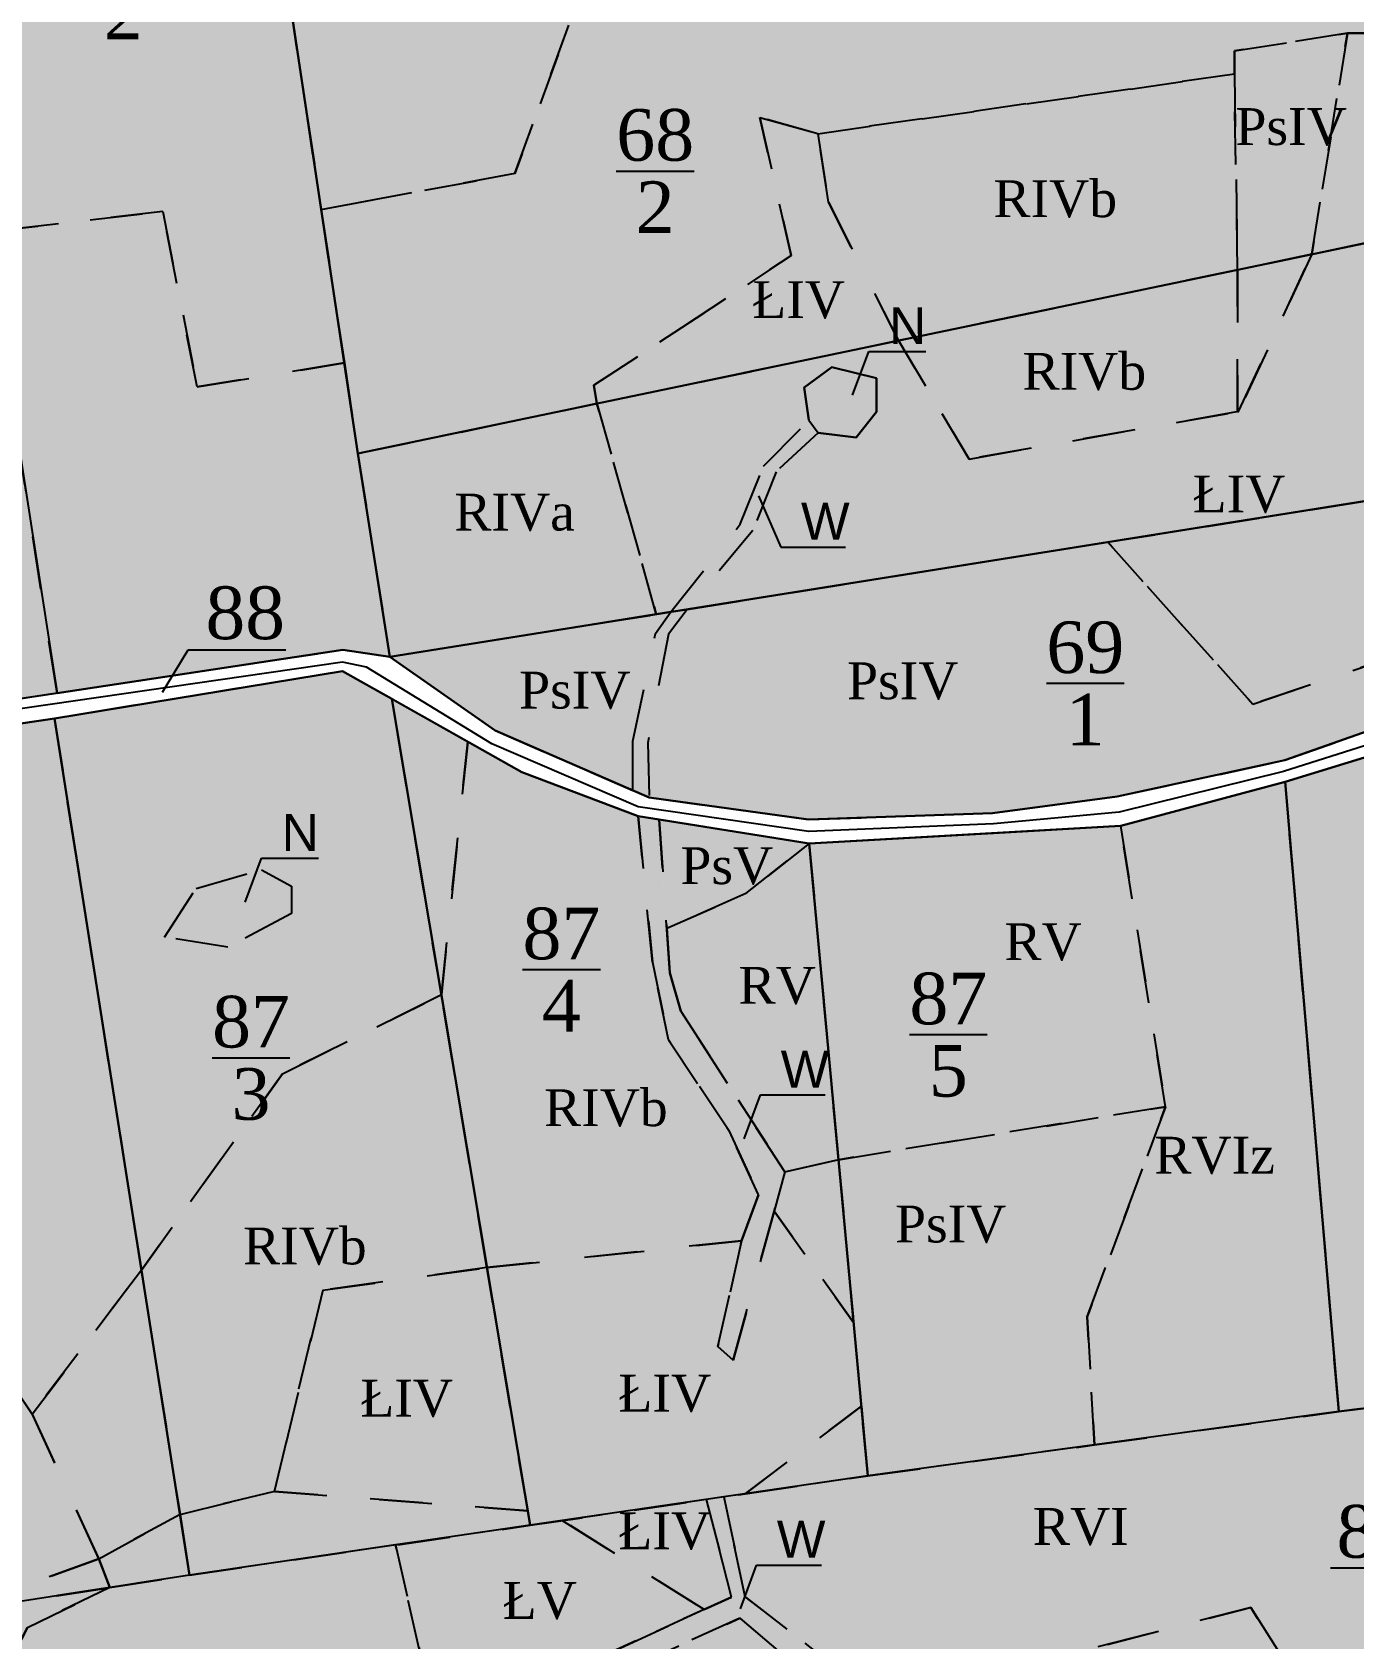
# Model space of a CAD drawing. Header units: millimetres. Extents: x 1380 to 3497, y 917 to 2357.
# Drawn here: x 2666.4 to 2917.5, y 1333.2 to 1638.4 of the extents above; entities that cross this region are included whole.
import ezdxf
from ezdxf import colors
from ezdxf.entities.mleader import LeaderData, LeaderLine
from ezdxf.math import Vec2, Vec3

# ---------------------------------------------------------------- set-up
doc = ezdxf.new("R2010")
doc.units = ezdxf.units.MM
doc.linetypes.add('UZYTEK', pattern=[20, 10, -10])
for name, color, linetype in [('DROGI ODSZKODOWANIA', 7, 'Continuous'), ('dzialki', 250, 'Continuous'), ('Num użytków', 250, 'Continuous'), ('Numeracja', 7, 'Continuous'), ('Obreb', 2, 'Continuous'), ('Pokolorwane użytki', 7, 'Continuous'), ('Rowy', 250, 'UZYTEK'), ('Uzytki', 250, 'UZYTEK'), ('W', 250, 'Continuous')]:
    doc.layers.add(name, color=color, linetype=linetype)
doc.styles.add('Całkowite', font='times.ttf', dxfattribs={"height": 10})
doc.styles.get("Standard").update_dxf_attribs({"font": 'arial.ttf'})
doc.styles.add('Uzytki', font='times.ttf', dxfattribs={"height": 7})
doc.styles.add('Ułamki', font='times.ttf', dxfattribs={"height": 14})

# ---------------------------------------------------------------- blocks, each defined once
blk = doc.blocks.new('_None')

msp = doc.modelspace()

# ---------------------------------------------------------------- hatches: boundary and pattern name
at = {"layer": 'Obreb', "true_color": 0xf4ee51}
h = msp.add_hatch(color=41, dxfattribs=at)
h.dxf.hatch_style = 1
h.paths.add_polyline_path([(1843.77, 2075.91), (1839.89, 2076.73), (1821.8, 2074.33), (1789.76, 2070.08), (1739.27, 2064.25), (1569.18, 2044.6), (1564.53, 2044.15), (1500.42, 2035.92), (1473.15, 2032.87), (1468.93, 1980), (1462.92, 1894.61), (1456.31, 1773.44), (1452.55, 1718.71), (1450.66, 1680.7), (1442.54, 1619.86), (1424.58, 1499.01), (1404.87, 1303.08), (1390.68, 1109.1), (1379.54, 977.39), (1416.06, 982.26), (1503.01, 993.87), (1504.63, 994.09), (1506.25, 994.3), (1621.93, 1009.75), (1623.42, 1009.95), (1726.06, 1023.65), (1744.84, 1026.16), (1749.27, 1026.75), (2001.11, 1060.37), (2068.99, 1069.43), (2152.68, 1080.6), (2558.18, 1139.98), (2925.58, 1191.89), (2950.42, 1195.27), (3034.81, 1077.94), (3080.44, 1228.22), (3101.82, 1235.05), (3049.2, 1373.09), (3047.94, 1379.97), (3036.54, 1465.16), (3034.11, 1481.41), (3037.35, 1523.54), (3064.08, 1535.14), (3042.44, 1582.63), (3034.82, 1599.34), (3026.23, 1623.42), (3022.72, 1647.12), (3015.17, 1693.82), (3010.46, 1738.63), (3007.5, 1779.8), (3007.5, 1828.93), (2995.54, 1854.86), (2982.24, 1913.84), (2978.33, 1926.18), (2939.25, 2070.19), (2911.03, 2085.83), (2875.11, 2109.04), (2851.35, 2127.45), (2832.79, 2142.28), (2800.7, 2188.75), (2762.52, 2156.94), (2761.01, 2154.88), (2592.26, 2137.52), (2569.19, 2140.22), (2541.29, 2148.28), (2358.61, 2230.49), (2370.36, 2167.83), (2372.08, 2158.65), (2124.8, 2119.92)])
h.paths.add_polyline_path([(2128.67, 2095.22), (2401.4, 2137.94), (2394.93, 2172.44), (2392, 2188.04), (2532.65, 2124.75), (2564.24, 2115.63), (2592.09, 2112.37), (2774.63, 2131.15), (2780.88, 2139.71), (2795.68, 2152.03), (2814.31, 2125.04), (2835.89, 2107.8), (2860.65, 2088.62), (2898.18, 2064.37), (2917.89, 2053.45), (2954.34, 1919.13), (2958.08, 1907.3), (2971.73, 1846.78), (2982.5, 1823.44), (2982.5, 1778.91), (2985.55, 1736.43), (2990.38, 1690.52), (2998.01, 1643.29), (3001.86, 1617.33), (3011.63, 1589.94), (3019.69, 1572.27), (3030.77, 1547.94), (3018.26, 1542.51), (3013.6, 1540.82), (3008.97, 1480.5), (3011.79, 1461.65), (3023.24, 1376.04), (3025.03, 1366.32), (3069.05, 1250.82), (3060.33, 1248.04), (3025.58, 1133.59), (2961.94, 1222.07), (2922.15, 1216.65), (2554.62, 1164.73), (2149.21, 1105.36), (2065.68, 1094.21), (1997.8, 1085.15), (1745.96, 1051.53), (1741.53, 1050.94), (1722.75, 1048.43), (1620.11, 1034.73), (1618.62, 1034.53), (1502.94, 1019.08), (1501.32, 1018.87), (1499.71, 1018.65), (1412.75, 1007.04), (1407.07, 1006.29), (1415.61, 1107.14), (1429.78, 1300.92), (1449.4, 1495.92), (1467.3, 1616.37), (1475.58, 1678.42), (1477.51, 1717.23), (1481.26, 1771.9), (1487.87, 1893.05), (1493.86, 1978.13), (1496.43, 2010.32), (1503.4, 2011.1), (1567.32, 2019.31), (1571.82, 2019.74), (1742.14, 2039.42), (1792.84, 2045.27), (1825.09, 2049.55), (1838.91, 2051.38), (1843.08, 2050.5)], flags=16)
at = {"layer": 'Pokolorwane użytki', "true_color": 0xffff5c}
h = msp.add_hatch(color=51, dxfattribs=at)
h.dxf.hatch_style = 1
h.paths.add_polyline_path([(2701.71, 1730.2), (2639.29, 1718.1), (2657.56, 1600.39), (2691.27, 1604.33), (2697.74, 1571.01), (2725.73, 1575.55), (2715.56, 1643.04)])
h = msp.add_hatch(color=51, dxfattribs=at)
h.dxf.hatch_style = 1
h.paths.add_polyline_path([(2915.9, 1664.42), (2913.36, 1677.3), (2839.77, 1664.41), (2773.18, 1652.95), (2758.14, 1611.53), (2721.34, 1604.68), (2728.32, 1558.34), (2773.71, 1567.83), (2773.14, 1571.31), (2810.65, 1595.95), (2804.67, 1622.16), (2815.7, 1619.1), (2894.82, 1630.4), (2894.82, 1634.82), (2916.29, 1638.18), (2921.07, 1638.18)])
h = msp.add_hatch(color=51, dxfattribs=at)
h.dxf.hatch_style = 1
h.paths.add_polyline_path([(2715.56, 1643.04), (2721.34, 1604.68), (2758.14, 1611.53), (2773.18, 1652.95)])
at = {"layer": 'Pokolorwane użytki', "true_color": 0x97d88a}
h = msp.add_hatch(color=73, dxfattribs=at)
h.dxf.hatch_style = 1
h.paths.add_polyline_path([(2916.29, 1638.18), (2894.82, 1634.82), (2894.82, 1630.4), (2895.43, 1593.24), (2909.54, 1596.19)])
at = {"layer": 'Pokolorwane użytki', "true_color": 0x3bd23d}
h = msp.add_hatch(color=93, dxfattribs=at)
h.dxf.hatch_style = 1
h.paths.add_polyline_path([(2938.83, 1615.03), (2925.86, 1638.18), (2916.29, 1638.18), (2909.54, 1596.19), (2958.67, 1606.45), (2959.24, 1610.57)])
at = {"layer": 'Pokolorwane użytki', "true_color": 0xffff5c}
h = msp.add_hatch(color=51, dxfattribs=at)
h.dxf.hatch_style = 1
h.paths.add_polyline_path([(2894.82, 1630.4), (2815.7, 1619.1), (2817.7, 1606.09), (2831.01, 1579.79), (2895.43, 1593.24)])
at = {"layer": 'Pokolorwane użytki', "true_color": 0x3bd23d}
h = msp.add_hatch(color=93, dxfattribs=at)
h.dxf.hatch_style = 1
h.paths.add_polyline_path([(2817.7, 1606.09), (2815.7, 1619.1), (2804.67, 1622.16), (2810.65, 1595.95), (2773.14, 1571.31), (2773.71, 1567.83), (2831.01, 1579.79)])
h = msp.add_hatch(color=93, dxfattribs=at)
h.dxf.hatch_style = 1
h.paths.add_polyline_path([(2961.08, 1555.93), (2958.67, 1606.45), (2909.54, 1596.19), (2895.62, 1566.32), (2844.43, 1557.29), (2831.01, 1579.79), (2773.71, 1567.83), (2785, 1527.81), (2787.76, 1528.25), (2800.96, 1544.91), (2805.39, 1555.92), (2813.95, 1564.67), (2813.06, 1570.86), (2818.35, 1574.75), (2826.85, 1572.67), (2826.85, 1566.27), (2822.95, 1561.4), (2815.74, 1562.29), (2807.77, 1554.89), (2803.34, 1543.73), (2790.85, 1528.74)])
at = {"layer": 'Pokolorwane użytki', "true_color": 0xffff5c}
h = msp.add_hatch(color=51, dxfattribs=at)
h.dxf.hatch_style = 1
h.paths.add_polyline_path([(2728.32, 1558.34), (2725.73, 1575.55), (2697.74, 1571.01), (2691.27, 1604.33), (2657.56, 1600.39), (2671.15, 1512.85), (2725.45, 1521.06), (2734.39, 1519.72)])
h = msp.add_hatch(color=51, dxfattribs=at)
h.dxf.hatch_style = 1
h.paths.add_polyline_path([(2657.56, 1600.39), (2621.84, 1594.67), (2625.97, 1563.53), (2608.03, 1560.49), (2616.89, 1504.66), (2671.15, 1512.85)])
at = {"layer": 'Pokolorwane użytki', "true_color": 0x97d88a}
h = msp.add_hatch(color=73, dxfattribs=at)
h.dxf.hatch_style = 1
h.paths.add_polyline_path([(2909.54, 1596.19), (2895.43, 1593.24), (2895.43, 1566.29), (2895.62, 1566.32)])
at = {"layer": 'Pokolorwane użytki', "true_color": 0xffff5c}
h = msp.add_hatch(color=51, dxfattribs=at)
h.dxf.hatch_style = 1
h.paths.add_polyline_path([(2895.43, 1566.29), (2895.43, 1593.24), (2831.01, 1579.79), (2844.43, 1557.29)])
at = {"layer": 'Pokolorwane użytki', "true_color": 0xff3333}
h = msp.add_hatch(color=20, dxfattribs=at)
h.dxf.hatch_style = 1
h.paths.add_polyline_path([(2826.85, 1566.27), (2826.85, 1572.67), (2818.35, 1574.75), (2813.06, 1570.86), (2813.95, 1564.67), (2815.74, 1562.29), (2822.95, 1561.4)])
at = {"layer": 'Pokolorwane użytki', "true_color": 0xffff5c}
h = msp.add_hatch(color=51, dxfattribs=at)
h.dxf.hatch_style = 1
h.paths.add_polyline_path([(2773.71, 1567.83), (2728.32, 1558.34), (2734.39, 1519.72), (2785, 1527.81)])
at = {"layer": 'Pokolorwane użytki', "true_color": 0x5b8edb}
h = msp.add_hatch(color=153, dxfattribs=at)
h.dxf.hatch_style = 1
h.paths.add_polyline_path([(2803.34, 1543.73), (2807.77, 1554.89), (2815.74, 1562.29), (2813.95, 1564.67), (2805.39, 1555.92), (2800.96, 1544.91), (2787.76, 1528.25), (2790.85, 1528.74)])
at = {"layer": 'Pokolorwane użytki', "true_color": 0x3bd23d}
h = msp.add_hatch(color=93, dxfattribs=at)
h.dxf.hatch_style = 1
h.paths.add_polyline_path([(2961.08, 1555.93), (2870.75, 1541.5), (2898.35, 1510.74), (2928.25, 1520.85), (2940, 1512.11), (2960.05, 1515.46)])
at = {"layer": 'Pokolorwane użytki', "true_color": 0x97d88a}
h = msp.add_hatch(color=73, dxfattribs=at)
h.dxf.hatch_style = 1
h.paths.add_polyline_path([(2790.85, 1528.74), (2787.34, 1524.02), (2783.36, 1503.41), (2783.66, 1493.01), (2813.94, 1488.81), (2848.88, 1490.06), (2872.54, 1493.18), (2904.42, 1500.08), (2937.14, 1511.63), (2940, 1512.11), (2928.25, 1520.85), (2898.35, 1510.74), (2870.75, 1541.5)])
h = msp.add_hatch(color=73, dxfattribs=at)
h.dxf.hatch_style = 1
h.paths.add_polyline_path([(2784.85, 1524.19), (2787.76, 1528.25), (2785, 1527.81), (2734.39, 1519.72), (2754.36, 1505.75), (2780.55, 1494.36), (2780.55, 1503.71)])
at = {"layer": 'Pokolorwane użytki', "true_color": 0x5b8edb}
h = msp.add_hatch(color=153, dxfattribs=at)
h.dxf.hatch_style = 1
h.paths.add_polyline_path([(2787.34, 1524.02), (2790.85, 1528.74), (2787.76, 1528.25), (2784.85, 1524.19), (2780.55, 1503.71), (2780.55, 1494.36), (2783.66, 1493.01), (2783.36, 1503.41)])
at = {"layer": 'Pokolorwane użytki', "true_color": 0xffff5c}
h = msp.add_hatch(color=51, dxfattribs=at)
h.dxf.hatch_style = 1
h.paths.add_polyline_path([(2991.41, 1522.29), (2961.02, 1510.69), (2939.56, 1506.77), (2904.46, 1495.96), (2914.65, 1376.38), (2938.48, 1379.27)])
h = msp.add_hatch(color=51, dxfattribs=at)
h.dxf.hatch_style = 1
h.paths.add_polyline_path([(2714.01, 1440.55), (2744.16, 1455.51), (2734.75, 1511.73), (2725.38, 1517.01), (2670.66, 1508.03), (2687.18, 1403.25)])
h.paths.add_polyline_path([(2703.59, 1464.58), (2691.59, 1466.49), (2697.59, 1475.74), (2709.99, 1479.28), (2715.72, 1476.15), (2715.72, 1470.98)], flags=16)
h = msp.add_hatch(color=51, dxfattribs=at)
h.dxf.hatch_style = 1
h.paths.add_polyline_path([(2749.17, 1503.59), (2734.75, 1511.73), (2744.16, 1455.51)])
h = msp.add_hatch(color=51, dxfattribs=at)
h.dxf.hatch_style = 1
h.paths.add_polyline_path([(2670.66, 1508.03), (2615.51, 1499.76), (2626.61, 1427.18), (2640.33, 1414.76), (2666.43, 1375.9), (2687.18, 1403.25)])
h = msp.add_hatch(color=51, dxfattribs=at)
h.dxf.hatch_style = 1
h.paths.add_polyline_path([(2752.83, 1403.71), (2801.19, 1408.81), (2804.43, 1417.52), (2798.75, 1429.77), (2787.3, 1447), (2784.25, 1461.74), (2781.56, 1489.49), (2759.42, 1497.81), (2749.17, 1503.59), (2744.16, 1455.51)])
h = msp.add_hatch(color=51, dxfattribs=at)
h.dxf.hatch_style = 1
h.paths.add_polyline_path([(2904.46, 1495.96), (2873.2, 1487.62), (2881.75, 1434.27), (2866.87, 1394.39), (2868.27, 1370.05), (2914.65, 1376.38)])
at = {"layer": 'Pokolorwane użytki', "true_color": 0x5b8edb}
h = msp.add_hatch(color=153, dxfattribs=at)
h.dxf.hatch_style = 1
h.paths.add_polyline_path([(2807.37, 1414.43), (2809.42, 1421.89), (2789.67, 1452.4), (2787.57, 1459.73), (2785.52, 1488.85), (2781.56, 1489.49), (2784.25, 1461.74), (2787.3, 1447), (2798.75, 1429.77), (2804.43, 1417.52), (2801.19, 1408.81), (2796.68, 1388.73), (2799.61, 1386.15)])
at = {"layer": 'Pokolorwane użytki', "true_color": 0x97d88a}
h = msp.add_hatch(color=73, dxfattribs=at)
h.dxf.hatch_style = 1
h.paths.add_polyline_path([(2814.04, 1484.26), (2785.52, 1488.85), (2786.98, 1468.18), (2802.02, 1474.76)])
at = {"layer": 'Pokolorwane użytki', "true_color": 0xffff5c}
h = msp.add_hatch(color=51, dxfattribs=at)
h.dxf.hatch_style = 1
h.paths.add_polyline_path([(2873.2, 1487.63), (2814.04, 1484.26), (2819.61, 1424.22), (2881.75, 1434.27)])
h = msp.add_hatch(color=51, dxfattribs=at)
h.dxf.hatch_style = 1
h.paths.add_polyline_path([(2814.04, 1484.26), (2802.02, 1474.76), (2786.98, 1468.18), (2787.57, 1459.73), (2789.67, 1452.4), (2809.42, 1421.89), (2819.61, 1424.22)])
at = {"layer": 'Pokolorwane użytki', "true_color": 0xff3333}
h = msp.add_hatch(color=20, dxfattribs=at)
h.dxf.hatch_style = 1
h.paths.add_polyline_path([(2715.72, 1470.98), (2715.72, 1476.15), (2709.99, 1479.28), (2697.59, 1475.74), (2691.59, 1466.49), (2703.59, 1464.58)])
at = {"layer": 'Pokolorwane użytki', "true_color": 0xffff5c}
h = msp.add_hatch(color=51, dxfattribs=at)
h.dxf.hatch_style = 1
h.paths.add_polyline_path([(2744.16, 1455.51), (2714.01, 1440.55), (2687.18, 1403.25), (2694.51, 1356.82), (2712.44, 1361.22), (2721.62, 1399.42), (2752.83, 1403.71)])
at = {"layer": 'Pokolorwane użytki', "true_color": 0x97d88a}
h = msp.add_hatch(color=73, dxfattribs=at)
h.dxf.hatch_style = 1
h.paths.add_polyline_path([(2881.75, 1434.27), (2819.61, 1424.22), (2822.48, 1393.3), (2823.96, 1377.39), (2825.19, 1364.17), (2868.27, 1370.05), (2866.87, 1394.39)])
h = msp.add_hatch(color=73, dxfattribs=at)
h.dxf.hatch_style = 1
h.paths.add_polyline_path([(2819.61, 1424.22), (2809.42, 1421.89), (2807.37, 1414.43), (2822.48, 1393.3)])
at = {"layer": 'Pokolorwane użytki', "true_color": 0xffff5c}
h = msp.add_hatch(color=51, dxfattribs=at)
h.dxf.hatch_style = 1
h.paths.add_polyline_path([(2666.43, 1375.9), (2640.33, 1414.76), (2628.73, 1413.29), (2640.45, 1336.63), (2651.34, 1338.32), (2679.06, 1348.43)])
at = {"layer": 'Pokolorwane użytki', "true_color": 0x3bd23d}
h = msp.add_hatch(color=93, dxfattribs=at)
h.dxf.hatch_style = 1
h.paths.add_polyline_path([(2822.48, 1393.3), (2807.37, 1414.43), (2799.61, 1386.15), (2796.68, 1388.73), (2801.19, 1408.81), (2752.83, 1403.71), (2760.56, 1357.51), (2761.02, 1354.77), (2801.86, 1360.75), (2823.96, 1377.39)])
at = {"layer": 'Pokolorwane użytki', "true_color": 0xffff5c}
h = msp.add_hatch(color=51, dxfattribs=at)
h.dxf.hatch_style = 1
h.paths.add_polyline_path([(2687.18, 1403.25), (2666.43, 1375.9), (2679.06, 1348.43), (2694.51, 1356.82)])
at = {"layer": 'Pokolorwane użytki', "true_color": 0x3bd23d}
h = msp.add_hatch(color=93, dxfattribs=at)
h.dxf.hatch_style = 1
h.paths.add_polyline_path([(2752.83, 1403.71), (2721.62, 1399.42), (2712.44, 1361.22), (2760.56, 1357.51)])
at = {"layer": 'Pokolorwane użytki', "true_color": 0xffff5c}
h = msp.add_hatch(color=51, dxfattribs=at)
h.dxf.hatch_style = 1
h.paths.add_polyline_path([(2868.27, 1370.05), (2825.19, 1364.17), (2801.86, 1360.75), (2797.81, 1360.16), (2801.91, 1341.2), (2821.17, 1326.23), (2831.98, 1322.19), (2897.94, 1339.15), (2909.96, 1320.21), (2930.05, 1323.53), (2938.48, 1379.27), (2914.65, 1376.38)])
h = msp.add_hatch(color=51, dxfattribs=at)
h.dxf.hatch_style = 1
h.paths.add_polyline_path([(2823.96, 1377.39), (2801.86, 1360.75), (2825.19, 1364.17)])
h = msp.add_hatch(color=51, dxfattribs=at)
h.dxf.hatch_style = 1
h.paths.add_polyline_path([(2694.51, 1356.82), (2696.33, 1345.29), (2735.45, 1351.03), (2761.02, 1354.77), (2760.56, 1357.51), (2712.44, 1361.22)])
at = {"layer": 'Pokolorwane użytki', "true_color": 0x5b8edb}
h = msp.add_hatch(color=153, dxfattribs=at)
h.dxf.hatch_style = 1
h.paths.add_polyline_path([(2800.89, 1337.1), (2816.74, 1323.64), (2833.84, 1316.93), (2861.18, 1316.93), (2868.74, 1313.39), (2876.13, 1314.62), (2866.97, 1320.38), (2834.36, 1321.3), (2831.98, 1322.19), (2821.17, 1326.23), (2801.91, 1341.2), (2797.81, 1360.16), (2794.5, 1359.68), (2799.28, 1341.15), (2794.09, 1338.77), (2741.78, 1314.74), (2730.58, 1304.77), (2713.62, 1296.03), (2702.18, 1300.2), (2689.39, 1311.12), (2687.85, 1309.43), (2700.56, 1297.84), (2713.15, 1292.98), (2732.73, 1302.39), (2743.71, 1311.29)])
at = {"layer": 'Pokolorwane użytki', "true_color": 0x3bd23d}
h = msp.add_hatch(color=93, dxfattribs=at)
h.dxf.hatch_style = 1
h.paths.add_polyline_path([(2794.5, 1359.68), (2767.14, 1355.67), (2794.09, 1338.77), (2799.28, 1341.15)])
at = {"layer": 'Pokolorwane użytki', "true_color": 0xffff5c}
h = msp.add_hatch(color=51, dxfattribs=at)
h.dxf.hatch_style = 1
h.paths.add_polyline_path([(2694.51, 1356.82), (2679.06, 1348.43), (2681.15, 1342.94), (2696.33, 1345.29)])
at = {"layer": 'Pokolorwane użytki', "true_color": 0x3bd23d}
h = msp.add_hatch(color=93, dxfattribs=at)
h.dxf.hatch_style = 1
h.paths.add_polyline_path([(2767.14, 1355.67), (2761.02, 1354.77), (2735.45, 1351.03), (2740.1, 1330.76), (2730.58, 1304.77), (2741.78, 1314.74), (2794.09, 1338.77)])
at = {"layer": 'Pokolorwane użytki', "true_color": 0xffff5c}
h = msp.add_hatch(color=51, dxfattribs=at)
h.dxf.hatch_style = 1
h.paths.add_polyline_path([(2594.98, 1330.06), (2549.5, 1323.48), (2557.12, 1261.88), (2868.74, 1313.39), (2861.18, 1316.93), (2833.84, 1316.93), (2732.73, 1302.39), (2713.15, 1292.98), (2700.56, 1297.84), (2687.85, 1309.43), (2689.39, 1311.12), (2702.18, 1300.2), (2713.62, 1296.03), (2730.58, 1304.77), (2740.1, 1330.76), (2735.45, 1351.03), (2696.33, 1345.29), (2681.15, 1342.94), (2665.54, 1335.39), (2654.55, 1313.79), (2654.55, 1311.29), (2648.6, 1290.89), (2628.8, 1289.28)])
at = {"layer": 'Pokolorwane użytki', "true_color": 0x3bd23d}
h = msp.add_hatch(color=93, dxfattribs=at)
h.dxf.hatch_style = 1
h.paths.add_polyline_path([(2679.06, 1348.43), (2651.34, 1338.32), (2681.15, 1342.94)])
h = msp.add_hatch(color=93, dxfattribs=at)
h.dxf.hatch_style = 1
h.paths.add_polyline_path([(2665.54, 1335.39), (2681.15, 1342.94), (2651.34, 1338.32), (2640.45, 1336.63), (2610.26, 1332.26), (2603.39, 1331.27), (2609.49, 1320.04), (2654.55, 1313.79)])
h = msp.add_hatch(color=93, dxfattribs=at)
h.dxf.hatch_style = 1
h.paths.add_polyline_path([(2833.84, 1316.93), (2816.74, 1323.64), (2800.89, 1337.1), (2743.71, 1311.29), (2732.73, 1302.39)])
h = msp.add_hatch(color=93, dxfattribs=at)
h.dxf.hatch_style = 1
h.paths.add_polyline_path([(2897.94, 1339.15), (2831.98, 1322.19), (2834.36, 1321.3), (2866.97, 1320.38), (2876.13, 1314.62), (2909.96, 1320.21)])

# ---------------------------------------------------------------- linework, layer by layer
at = {"layer": 'DROGI ODSZKODOWANIA', "color": 3}
msp.add_lwpolyline([(2992.31, 1525.71), (2960.43, 1512.87), (2937.7, 1508.6), (2904.16, 1497.98), (2872.96, 1490.23), (2849.03, 1487.98), (2813.96, 1486.55), (2781.52, 1491.27), (2753.76, 1503.22), (2729.92, 1517.76), (2725.39, 1518.74), (2539.91, 1491.88), (2531.68, 1485.8), (2530.63, 1472.39), (2545.87, 1338.89), (2565.86, 1170.85)], dxfattribs=at)
at = {"layer": 'dzialki'}
for points in [[(2701.71, 1730.2), (2639.29, 1718.1), (2671.15, 1512.85), (2725.45, 1521.06), (2734.39, 1519.72), (2728.32, 1558.34), (2715.56, 1643.04), (2701.71, 1730.2)], [(2585.46, 1707.67), (2639.29, 1718.1), (2671.15, 1512.85), (2616.89, 1504.66), (2602.78, 1593.56), (2585.46, 1707.67)], [(2985.77, 1650.96), (2983.22, 1676.2), (2915.9, 1664.42), (2913.36, 1677.3), (2839.77, 1664.41), (2715.56, 1643.04), (2728.32, 1558.34), (2993.75, 1613.78)], [(2728.32, 1558.34), (2734.39, 1519.72), (3007.11, 1563.28), (2993.75, 1613.78), (2728.32, 1558.34)], [(2734.39, 1519.72), (2754.36, 1505.75), (2783.66, 1493.01), (2813.94, 1488.81), (2848.88, 1490.06), (2872.54, 1493.18), (2904.42, 1500.08), (2937.14, 1511.63), (2960.05, 1515.46), (2993.2, 1529.13), (3006.28, 1540.33), (3009.99, 1549.14), (3007.11, 1563.28), (2734.39, 1519.72)], [(2960.05, 1515.46), (2961.08, 1555.93), (2734.39, 1519.72), (2754.36, 1505.75), (2783.66, 1493.01), (2813.94, 1488.81), (2848.88, 1490.06), (2872.54, 1493.18), (2904.42, 1500.08), (2937.14, 1511.63)], [(2904.46, 1495.96), (2939.56, 1506.77), (2961.02, 1510.69), (2991.41, 1522.29), (2938.48, 1379.27), (2914.65, 1376.38), (2904.46, 1495.96)], [(2670.66, 1508.03), (2725.38, 1517.01), (2734.75, 1511.73), (2761.02, 1354.77), (2696.33, 1345.29), (2670.66, 1508.03)], [(2734.75, 1511.73), (2759.42, 1497.81), (2781.56, 1489.49), (2814.04, 1484.26), (2825.19, 1364.17), (2761.02, 1354.77), (2734.75, 1511.73)], [(2615.51, 1499.76), (2670.66, 1508.03), (2696.33, 1345.29), (2640.45, 1336.63), (2615.51, 1499.76)], [(2814.04, 1484.26), (2849.03, 1486.25), (2873.22, 1487.63), (2904.46, 1495.96), (2914.65, 1376.38), (2825.19, 1364.17), (2814.04, 1484.26)], [(2930.05, 1323.53), (2938.48, 1379.27), (2914.65, 1376.38), (2825.19, 1364.17), (2761.02, 1354.77), (2696.33, 1345.29), (2640.45, 1336.63), (2549.5, 1323.48), (2557.12, 1261.88), (2930.05, 1323.53), (2938.48, 1379.27)]]:
    msp.add_lwpolyline(points, close=True, dxfattribs=at)
for points in [[(2616.89, 1504.66), (2725.45, 1521.06), (2734.39, 1519.72), (2754.36, 1505.75), (2783.66, 1493.01), (2813.94, 1488.81), (2848.88, 1490.06), (2872.54, 1493.18), (2904.42, 1500.08), (2937.14, 1511.63), (2960.05, 1515.46), (2993.2, 1529.13), (2993.2, 1529.13), (2991.41, 1522.29), (2961.02, 1510.69), (2939.56, 1506.77), (2904.46, 1495.96), (2873.22, 1487.63), (2814.04, 1484.26), (2781.56, 1489.49), (2759.42, 1497.81), (2725.38, 1517.01), (2670.66, 1508.03), (2615.51, 1499.76)], [(2937.14, 1511.63), (2904.42, 1500.08), (2872.54, 1493.18), (2848.88, 1490.06), (2813.94, 1488.81), (2783.66, 1493.01), (2754.36, 1505.75), (2734.39, 1519.72), (2725.45, 1521.06), (2671.15, 1512.85), (2616.89, 1504.66)], [(2615.51, 1499.76), (2670.66, 1508.03), (2725.38, 1517.01), (2734.75, 1511.73), (2759.42, 1497.81), (2781.56, 1489.49), (2814.04, 1484.26), (2873.22, 1487.63), (2904.46, 1495.96), (2939.56, 1506.77)]]:
    msp.add_lwpolyline(points, dxfattribs=at)
at = {"layer": 'Rowy'}
for points in [[(2787.76, 1528.25), (2800.96, 1544.91), (2805.39, 1555.92), (2813.95, 1564.67), (2815.74, 1562.29), (2807.77, 1554.89), (2803.34, 1543.73), (2790.85, 1528.74), (2787.76, 1528.25)], [(2787.76, 1528.25), (2790.85, 1528.74), (2787.34, 1524.02), (2783.36, 1503.41), (2783.66, 1493.01), (2780.55, 1494.36), (2780.55, 1503.71), (2784.85, 1524.19), (2787.76, 1528.25)], [(2796.68, 1388.73), (2799.61, 1386.15), (2809.42, 1421.89), (2789.67, 1452.4), (2787.57, 1459.73), (2785.52, 1488.85), (2781.56, 1489.49), (2784.25, 1461.74), (2787.3, 1447), (2798.75, 1429.77), (2804.43, 1417.52), (2801.19, 1408.81), (2796.68, 1388.73)]]:
    msp.add_lwpolyline(points, close=True, dxfattribs=at)
for points in [[(2786.98, 1468.18), (2802.02, 1474.76), (2814.04, 1484.26)], [(2809.42, 1421.89), (2819.61, 1424.22)], [(2807.37, 1414.43), (2822.48, 1393.3), (2823.96, 1377.39), (2801.86, 1360.75)], [(2821.17, 1326.23), (2801.91, 1341.2), (2797.81, 1360.16), (2794.5, 1359.68), (2799.28, 1341.15), (2741.78, 1314.74)], [(2743.71, 1311.29), (2800.89, 1337.1), (2816.74, 1323.64)]]:
    msp.add_lwpolyline(points, dxfattribs=at)
at = {"layer": 'Uzytki'}
for points in [[(2701.71, 1730.2), (2639.29, 1718.1), (2657.56, 1600.39), (2691.27, 1604.33), (2697.74, 1571.01), (2725.73, 1575.55), (2715.56, 1643.04)], [(2894.82, 1630.4), (2894.82, 1634.82), (2916.29, 1638.18), (2921.07, 1638.18), (2915.9, 1664.42), (2913.36, 1677.3), (2839.77, 1664.41), (2813.16, 1659.83), (2773.18, 1652.95), (2758.14, 1611.53), (2721.34, 1604.68), (2725.73, 1575.55), (2728.32, 1558.34), (2773.71, 1567.83), (2773.14, 1571.31), (2810.65, 1595.95), (2804.67, 1622.16), (2815.7, 1619.1)], [(2773.18, 1652.95), (2715.56, 1643.04), (2721.34, 1604.68), (2758.14, 1611.53)], [(2916.29, 1638.18), (2894.82, 1634.82), (2894.82, 1630.4), (2895.43, 1593.24), (2909.54, 1596.19)], [(2938.83, 1615.03), (2925.86, 1638.18), (2916.29, 1638.18), (2909.54, 1596.19), (2958.67, 1606.45), (2959.24, 1610.57)], [(2894.82, 1630.4), (2815.7, 1619.1), (2817.7, 1606.09), (2831.01, 1579.79), (2895.43, 1593.24)], [(2817.7, 1606.09), (2815.7, 1619.1), (2804.67, 1622.16), (2810.65, 1595.95), (2773.14, 1571.31), (2773.71, 1567.83), (2831.01, 1579.79)], [(2813.95, 1564.67), (2813.06, 1570.86), (2818.35, 1574.75), (2826.85, 1572.67), (2826.85, 1566.27), (2822.95, 1561.4), (2815.74, 1562.29), (2807.77, 1554.89), (2803.34, 1543.73), (2790.85, 1528.74), (2961.08, 1555.93), (2958.67, 1606.45), (2909.54, 1596.19), (2895.62, 1566.32), (2844.43, 1557.29), (2831.01, 1579.79), (2773.71, 1567.83), (2785, 1527.81), (2787.76, 1528.25), (2800.96, 1544.91), (2805.39, 1555.92)], [(2725.73, 1575.55), (2697.74, 1571.01), (2691.27, 1604.33), (2657.56, 1600.39), (2671.15, 1512.85), (2725.45, 1521.06), (2734.39, 1519.72), (2728.32, 1558.34)], [(2657.56, 1600.39), (2621.84, 1594.67), (2625.97, 1563.53), (2608.03, 1560.49), (2616.89, 1504.66), (2671.15, 1512.85)], [(2909.54, 1596.19), (2895.43, 1593.24), (2895.43, 1566.29), (2895.62, 1566.32)], [(2895.43, 1593.24), (2831.01, 1579.79), (2844.43, 1557.29), (2895.43, 1566.29)], [(2815.74, 1562.29), (2822.95, 1561.4), (2826.85, 1566.27), (2826.85, 1572.67), (2818.35, 1574.75), (2813.06, 1570.86), (2813.95, 1564.67), (2815.74, 1562.29)], [(2773.71, 1567.83), (2728.32, 1558.34), (2734.39, 1519.72), (2785, 1527.81)], [(2961.08, 1555.93), (2870.75, 1541.5), (2898.35, 1510.74), (2928.25, 1520.85), (2940, 1512.11), (2960.05, 1515.46)], [(2937.14, 1511.63), (2940, 1512.11), (2928.25, 1520.85), (2898.35, 1510.74), (2870.75, 1541.5), (2790.85, 1528.74), (2787.34, 1524.02), (2783.36, 1503.41), (2783.66, 1493.01), (2813.94, 1488.81), (2848.88, 1490.06), (2872.54, 1493.18), (2904.42, 1500.08)], [(2784.85, 1524.19), (2787.76, 1528.25), (2785, 1527.81), (2734.39, 1519.72), (2754.36, 1505.75), (2780.55, 1494.36), (2780.55, 1503.71)], [(2991.41, 1522.29), (2961.02, 1510.69), (2939.56, 1506.77), (2904.46, 1495.96), (2914.65, 1376.38), (2938.48, 1379.27)], [(2734.75, 1511.73), (2725.38, 1517.01), (2670.66, 1508.03), (2687.18, 1403.25), (2714.01, 1440.55), (2744.16, 1455.51)], [(2749.17, 1503.59), (2734.75, 1511.73), (2744.16, 1455.51)], [(2670.66, 1508.03), (2615.51, 1499.76), (2626.61, 1427.18), (2640.33, 1414.76), (2666.43, 1375.9), (2687.18, 1403.25)], [(2784.25, 1461.74), (2781.56, 1489.49), (2759.42, 1497.81), (2749.17, 1503.59), (2744.16, 1455.51), (2752.83, 1403.71), (2801.19, 1408.81), (2804.43, 1417.52), (2798.75, 1429.77), (2787.3, 1447)], [(2904.46, 1495.96), (2873.2, 1487.62), (2881.75, 1434.27), (2866.87, 1394.39), (2868.27, 1370.05), (2914.65, 1376.38)], [(2814.04, 1484.26), (2785.52, 1488.85), (2786.98, 1468.18), (2802.02, 1474.76)], [(2873.2, 1487.63), (2814.04, 1484.26), (2819.61, 1424.22), (2881.75, 1434.27)], [(2814.04, 1484.26), (2802.02, 1474.76), (2786.98, 1468.18), (2787.57, 1459.73), (2789.67, 1452.4), (2809.42, 1421.89), (2819.61, 1424.22)], [(2697.59, 1475.74), (2709.99, 1479.28), (2715.72, 1476.15), (2715.72, 1470.98), (2703.59, 1464.58), (2691.59, 1466.49), (2697.59, 1475.74)], [(2715.72, 1476.15), (2715.72, 1470.98), (2703.59, 1464.58), (2691.59, 1466.49), (2697.59, 1475.74), (2709.99, 1479.28)], [(2744.16, 1455.51), (2714.01, 1440.55), (2687.18, 1403.25), (2694.51, 1356.82), (2712.44, 1361.22), (2721.62, 1399.42), (2752.83, 1403.71)], [(2881.75, 1434.27), (2819.61, 1424.22), (2822.48, 1393.3), (2823.96, 1377.39), (2825.19, 1364.17), (2868.27, 1370.05), (2866.87, 1394.39)], [(2819.61, 1424.22), (2809.42, 1421.89), (2807.37, 1414.43), (2822.48, 1393.3)], [(2666.43, 1375.9), (2640.33, 1414.76), (2628.73, 1413.29), (2640.45, 1336.63), (2651.34, 1338.32), (2679.06, 1348.43)], [(2796.68, 1388.73), (2801.19, 1408.81), (2752.83, 1403.71), (2760.56, 1357.51), (2761.02, 1354.77), (2801.86, 1360.75), (2823.96, 1377.39), (2822.48, 1393.3), (2807.37, 1414.43), (2799.61, 1386.15)], [(2687.18, 1403.25), (2666.43, 1375.9), (2679.06, 1348.43), (2694.51, 1356.82)], [(2752.83, 1403.71), (2721.62, 1399.42), (2712.44, 1361.22), (2760.56, 1357.51)], [(2938.48, 1379.27), (2914.65, 1376.38), (2868.27, 1370.05), (2825.19, 1364.17), (2801.86, 1360.75), (2797.81, 1360.16), (2801.91, 1341.2), (2821.17, 1326.23), (2831.98, 1322.19), (2897.94, 1339.15), (2909.96, 1320.21), (2930.05, 1323.53)], [(2823.96, 1377.39), (2801.86, 1360.75), (2825.19, 1364.17)], [(2760.56, 1357.51), (2712.44, 1361.22), (2694.51, 1356.82), (2696.33, 1345.29), (2761.02, 1354.77)], [(2794.5, 1359.68), (2767.14, 1355.67), (2794.09, 1338.77), (2799.28, 1341.15)], [(2694.51, 1356.82), (2679.06, 1348.43), (2681.15, 1342.94), (2696.33, 1345.29)], [(2794.09, 1338.77), (2767.14, 1355.67), (2761.02, 1354.77), (2735.45, 1351.03), (2740.1, 1330.76), (2730.58, 1304.77), (2741.78, 1314.74)], [(2594.98, 1330.06), (2549.5, 1323.48), (2557.12, 1261.88), (2868.74, 1313.39), (2861.18, 1316.93), (2833.84, 1316.93), (2732.73, 1302.39), (2713.15, 1292.98), (2700.56, 1297.84), (2687.85, 1309.43), (2689.39, 1311.12), (2702.18, 1300.2), (2713.62, 1296.03), (2730.58, 1304.77), (2740.1, 1330.76), (2735.45, 1351.03), (2696.33, 1345.29), (2681.15, 1342.94), (2665.54, 1335.39), (2654.55, 1313.79), (2654.55, 1311.29), (2648.6, 1290.89), (2628.8, 1289.28)], [(2679.06, 1348.43), (2651.34, 1338.32), (2681.15, 1342.94)], [(2665.54, 1335.39), (2681.15, 1342.94), (2651.34, 1338.32), (2640.45, 1336.63), (2610.26, 1332.26), (2603.39, 1331.27), (2609.49, 1320.04), (2654.55, 1313.79)], [(2816.74, 1323.64), (2800.89, 1337.1), (2743.71, 1311.29), (2732.73, 1302.39), (2833.84, 1316.93)], [(2897.94, 1339.15), (2831.98, 1322.19), (2834.36, 1321.3), (2866.97, 1320.38), (2876.13, 1314.62), (2909.96, 1320.21)]]:
    msp.add_lwpolyline(points, close=True, dxfattribs=at)
for points in [[(2870.75, 1541.5), (2898.35, 1510.74), (2928.25, 1520.85), (2940, 1512.11)], [(2687.18, 1403.25), (2714.01, 1440.55), (2744.16, 1455.51), (2749.17, 1503.59)], [(2694.51, 1356.82), (2712.44, 1361.22), (2721.62, 1399.42), (2752.83, 1403.71), (2801.19, 1408.81)], [(2712.44, 1361.22), (2760.56, 1357.51)], [(2821.17, 1326.23), (2801.91, 1341.2), (2797.81, 1360.16), (2794.5, 1359.68), (2799.28, 1341.15), (2794.09, 1338.77), (2741.78, 1314.74)], [(2743.71, 1311.29), (2800.89, 1337.1), (2816.74, 1323.64)]]:
    msp.add_lwpolyline(points, dxfattribs=at)

# ---------------------------------------------------------------- texts
at = {"layer": 'Num użytków', "char_height": 7, "attachment_point": 1, "style": 'Uzytki'}
for s, insert, width in [('PsIV\\P', (2895.04, 1623.95), 21.3982), ('RIVb', (2849.05, 1610.25), 22.391), ('ŁIV', (2803.23, 1591.08), 14.8513), ('RIVb', (2854.57, 1577.46), 22.391), ('ŁIV', (2886.9, 1554.16), 14.8513), ('RIVa', (2746.62, 1550.72), 22.391), ('PsIV\\P', (2758.95, 1516.91), 21.3982), ('PsIV\\P', (2821.25, 1518.69), 21.3982), ('PsV', (2789.58, 1483.57), 21.3982), ('RV', (2851.14, 1469.12), 17.1408), ('RV', (2800.62, 1460.83), 17.1408), ('RIVb', (2763.67, 1437.59), 34.7519), ('RVIz', (2879.62, 1428.57), 23.7631), ('PsIV', (2830.36, 1415.5), 19.2368), ('RIVb', (2706.48, 1411.33), 34.7519), ('ŁIV', (2777.81, 1383.36), 7), ('ŁIV', (2728.77, 1382.41), 14.1187), ('ŁIV', (2777.8, 1357.23), 7), ('RVI', (2856.53, 1358.06), 22.1933), ('ŁV', (2755.82, 1344), 13.8787)]:
    msp.add_mtext(s, dxfattribs=dict(at, insert=insert, width=width))
at = {"layer": 'Numeracja', "char_height": 14, "attachment_point": 1, "style": 'Ułamki'}
for s, insert, width in [('\\A1;{\\H0.7x;\\S70/2;}', (2676.32, 1660.53), 27.8867), ('\\A1;{\\H0.7x;\\S68/2;}', (2777.39, 1623.77), 20.7158), ('\\A1;{\\H0.7x;\\S69/1;}', (2859.1, 1526.46), 9.8589), ('\\A1;{\\H0.7x;\\S87/4;}', (2759.57, 1472.08), 21.4291), ('\\A1;{\\H0.7x;\\S87/5;}', (2833.08, 1459.73), 5.3989), ('\\A1;{\\H0.7x;\\S87/3;}', (2700.6, 1455.33), 16.4342)]:
    msp.add_mtext(s, dxfattribs=dict(at, insert=insert, width=width))

# ---------------------------------------------------------------- leaders
at = {"layer": 'Num użytków'}
ml = msp.add_multileader_mtext('Standard', dxfattribs=at)
ml.set_content('N', color=256)
ml.set_leader_properties()
ml.set_arrow_properties(name='NONE')
ml.build(insert=Vec2(0, 0))
ml.multileader.update_dxf_attribs({"text_left_attachment_type": 5, "text_right_attachment_type": 0, "text_top_attachment_type": 10, "text_bottom_attachment_type": 10})
ctx = ml.context
ctx.base_point, ctx.char_height, ctx.plane_origin = Vec3(2827.23, 1577.73), 7, Vec3(2822.29, 1569.41)
ctx.left_attachment, ctx.right_attachment, ctx.top_attachment, ctx.bottom_attachment = 5, 0, 10, 10
notes = []
notes.append((ctx, [(0, (1, 1, 0), (2825.36, 1577.73), (1, 0), 1.86, [(0, [(2822.29, 1569.41)], 0, [])])]))
ctx.mtext.insert, ctx.mtext.flow_direction = Vec3(2829.23, 1586.13), 5
ml = msp.add_multileader_mtext('Standard', dxfattribs=at)
ml.set_content('N', color=256)
ml.set_leader_properties()
ml.set_arrow_properties(name='NONE')
ml.build(insert=Vec2(0, 0))
ml.multileader.update_dxf_attribs({"text_left_attachment_type": 5, "text_right_attachment_type": 0, "text_top_attachment_type": 10, "text_bottom_attachment_type": 10})
ctx = ml.context
ctx.base_point, ctx.char_height, ctx.plane_origin = Vec3(2711.82, 1481.47), 7, Vec3(2706.89, 1473.15)
ctx.left_attachment, ctx.right_attachment, ctx.top_attachment, ctx.bottom_attachment = 5, 0, 10, 10
notes.append((ctx, [(0, (1, 1, 0), (2709.96, 1481.47), (1, 0), 1.86, [(0, [(2706.89, 1473.15)], 0, [])])]))
ctx.mtext.insert, ctx.mtext.flow_direction = Vec3(2713.82, 1489.87), 5
at = {"layer": 'Numeracja'}
ml = msp.add_multileader_mtext('Standard', dxfattribs=at)
ml.set_content('\\A1;88', color=256, style='Całkowite')
ml.set_leader_properties()
ml.set_arrow_properties(name='NONE')
ml.build(insert=Vec2(0, 0))
ml.multileader.update_dxf_attribs({"text_left_attachment_type": 6, "text_right_attachment_type": 6})
ctx = ml.context
ctx.base_point, ctx.char_height, ctx.plane_origin = Vec3(2697.35, 1521.09), 10, Vec3(2691.17, 1513.01)
ctx.left_attachment, ctx.right_attachment = 6, 6
notes.append((ctx, [(0, (1, 1, 0), (2696.05, 1521.09), (1, 0), 1.3, [(0, [(2691.17, 1513.01)], 0, [])])]))
ctx.mtext.insert, ctx.mtext.flow_direction = Vec3(2699.35, 1533.09), 5
ml = msp.add_multileader_mtext('Standard', dxfattribs=at)
ml.set_content('89', color=256, style='Całkowite')
ml.set_leader_properties()
ml.build(insert=Vec2(0, 0))
ml.multileader.update_dxf_attribs({"text_left_attachment_type": 6, "text_right_attachment_type": 6})
ctx = ml.context
ctx.base_point, ctx.char_height, ctx.plane_origin = Vec3(2913.16, 1346.62), 10, Vec3(2938.2, 1357.4)
ctx.left_attachment, ctx.right_attachment, ctx.text_align_type = 6, 6, 1
notes.append((ctx, [(0, (1, 1, 0), (2932.76, 1346.62), (-1, 0), 2.37, [(0, [(2938.2, 1357.4)], 0, [])])]))
ctx.mtext.insert, ctx.mtext.alignment, ctx.mtext.flow_direction = Vec3(2921.77, 1358.62), 2, 5
at = {"layer": 'W'}
ml = msp.add_multileader_mtext('Standard', dxfattribs=at)
ml.set_content('W', color=256)
ml.set_leader_properties()
ml.set_arrow_properties(name='NONE')
ml.build(insert=Vec2(0, 0))
ml.multileader.update_dxf_attribs({"text_left_attachment_type": 5, "text_right_attachment_type": 0, "text_top_attachment_type": 10, "text_bottom_attachment_type": 10})
ctx = ml.context
ctx.base_point, ctx.char_height, ctx.plane_origin = Vec3(2810.49, 1540.59), 7, Vec3(2804.41, 1550.32)
ctx.left_attachment, ctx.right_attachment, ctx.top_attachment, ctx.bottom_attachment = 5, 0, 10, 10
notes.append((ctx, [(0, (1, 1, 0), (2808.63, 1540.59), (1, 0), 1.86, [(0, [(2804.41, 1550.32)], 0, [])])]))
ctx.mtext.insert, ctx.mtext.flow_direction = Vec3(2812.49, 1548.99), 5
ml = msp.add_multileader_mtext('Standard', dxfattribs=at)
ml.set_content('W', color=256)
ml.set_leader_properties()
ml.set_arrow_properties(name='NONE')
ml.build(insert=Vec2(0, 0))
ml.multileader.update_dxf_attribs({"text_left_attachment_type": 5, "text_right_attachment_type": 0, "text_top_attachment_type": 10, "text_bottom_attachment_type": 10})
ctx = ml.context
ctx.base_point, ctx.char_height, ctx.plane_origin = Vec3(2806.63, 1436.52), 7, Vec3(2801.7, 1428.2)
ctx.left_attachment, ctx.right_attachment, ctx.top_attachment, ctx.bottom_attachment = 5, 0, 10, 10
notes.append((ctx, [(0, (1, 1, 0), (2804.77, 1436.52), (1, 0), 1.86, [(0, [(2801.7, 1428.2)], 0, [])])]))
ctx.mtext.insert, ctx.mtext.flow_direction = Vec3(2808.63, 1444.92), 5
ml = msp.add_multileader_mtext('Standard', dxfattribs=at)
ml.set_content('W', color=256)
ml.set_leader_properties()
ml.set_arrow_properties(name='NONE')
ml.build(insert=Vec2(0, 0))
ml.multileader.update_dxf_attribs({"text_left_attachment_type": 5, "text_right_attachment_type": 0, "text_top_attachment_type": 10, "text_bottom_attachment_type": 10})
ctx = ml.context
ctx.base_point, ctx.char_height, ctx.plane_origin = Vec3(2805.9, 1347.22), 7, Vec3(2800.97, 1338.9)
ctx.left_attachment, ctx.right_attachment, ctx.top_attachment, ctx.bottom_attachment = 5, 0, 10, 10
notes.append((ctx, [(0, (1, 1, 0), (2804.04, 1347.22), (1, 0), 1.86, [(0, [(2800.97, 1338.9)], 0, [])])]))
ctx.mtext.insert, ctx.mtext.flow_direction = Vec3(2807.9, 1355.62), 5
for ctx, leaders in notes:
    for number, flags, end, landing, length, lines in leaders:
        leader = LeaderData()
        leader.index, (leader.has_last_leader_line, leader.has_dogleg_vector, leader.attachment_direction) = number, flags
        leader.last_leader_point, leader.dogleg_vector, leader.dogleg_length = Vec3(end), Vec3(landing), length
        for number, points, colour, breaks in lines:
            line = LeaderLine()
            line.index, line.vertices, line.color, line.breaks = number, Vec3.list(points), colors.encode_raw_color(colour), breaks
            leader.lines.append(line)
        ctx.leaders.append(leader)

doc.saveas('drawing.dxf')
